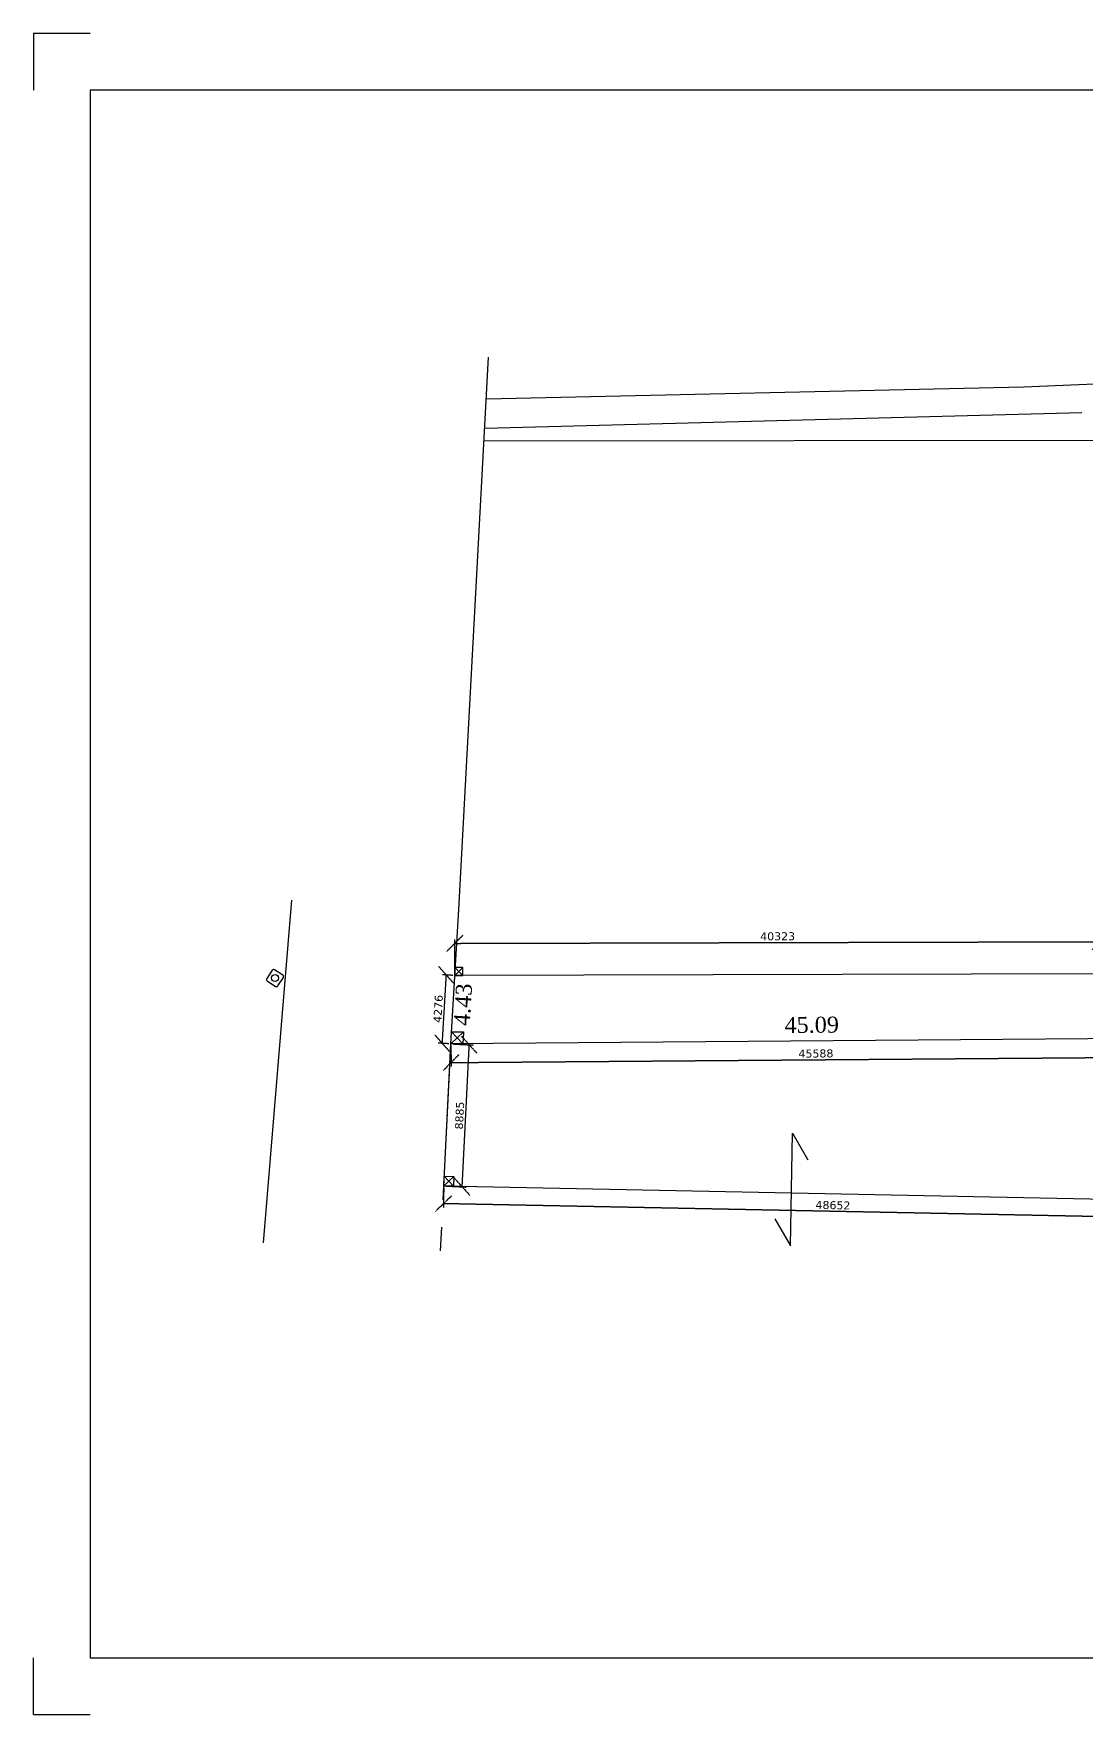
# Model space of a CAD drawing. Header units: millimetres. Extents: x -19637 to 128858, y 30351 to 139191.
# Drawn here: x -19637 to 46121, y 34184 to 139191 of the extents above; entities that cross this region are included whole.
import ezdxf
from ezdxf.enums import TextEntityAlignment as Align

# ---------------------------------------------------------------- set-up
doc = ezdxf.new("R2010")
doc.units = ezdxf.units.MM
doc.linetypes.add('CACHE', pattern=[0.375, 0.25, -0.125])
doc.layers.get('Defpoints').update_dxf_attribs({"true_color": 0xffffff})
doc.layers.add('Cartouche_A3', color=178, linetype='Continuous', lineweight=25, true_color=0x000000)
for name, color, linetype, true_color in [('Terrain ... Géomètre ... BORNAGE_BORNE', 1, 'Continuous', 0xff0000), ('Terrain ... Géomètre ... BORNAGE_COTATION', 1, 'CACHE', 0xff0000), ('Terrain ... Géomètre ... BORNAGE_LIMITE', 7, 'Continuous', 0xffffff), ('Terrain ... Géomètre ... BORNAGE_LIMITE_NOUVELLE', 1, 'Continuous', 0xff0000), ('Terrain ... Géomètre ... CADASTRE_LIMITE', 252, 'Continuous', 0x848484), ('Terrain ... Géomètre ... LEGENDE', 7, 'Continuous', 0xffffff)]:
    doc.layers.add(name, color=color, linetype=linetype, true_color=true_color)
doc.styles.add('QCADDimTextStyle', font='')
doc.styles.add('textstyle11', font='ltypeshp.shx')
doc.styles.add('textstyle42', font='')
doc.styles.add('textstyle43', font='')
doc.styles.get('QCADDimTextStyle').set_extended_font_data('DejaVu Sans')
doc.styles.get('textstyle42').set_extended_font_data('Dutch801 Rm BT')
doc.styles.get('textstyle43').set_extended_font_data('Dutch801 Rm BT')
doc.linetypes.add('LIMITE2', pattern='A,6.35,-2.54,["BOX",textstyle11,S=2.54,R=0,X=-2.54,Y=0],-2.54,25.4', length=36.83)
doc.dimstyles.new('QCADDimStyle', dxfattribs={"dimtxt": 500, "dimasz": 500, "dimexe": 250, "dimexo": 125, "dimgap": 125, "dimtad": 1, "dimtoh": 1, "dimdec": 4, "dimzin": 0, "dimdsep": 46, "dimtxsty": 'QCADDimTextStyle', "dimcen": 0.09, "dimadec": 0, "dimazin": 0, "dimtfac": 1, "dimtdec": 4, "dimtofl": 0, "dimtmove": 0, "dimatfit": 3, "dimfxl": 1, "dimtolj": 1, "dimtzin": 0, "dimarcsym": 0})

# ---------------------------------------------------------------- blocks, each defined once
blk = doc.blocks.new('*D55')
at = {"layer": 'Defpoints', "color": 0}
for p in [(5984, 67200), (54626, 66237), (5962, 66090)]:
    blk.add_point(p, dxfattribs=at)
at = {"layer": 'Terrain ... Géomètre ... BORNAGE_COTATION', "color": 0, "lineweight": -2}
for p, q in [((6471, 66580), (5452, 65600)), ((5981, 67075), (5957, 65840)), ((54604, 65127), (5962, 66090)), ((54095, 64637), (55114, 65617)), ((54624, 66112), (54600, 64877))]:
    blk.add_line(p, q, dxfattribs=at)
at = {"layer": 'Terrain ... Géomètre ... BORNAGE_COTATION', "color": 0, "insert": (30291, 65993), "char_height": 500, "attachment_point": 5, "rotation": 358.86557, "style": 'QCADDimTextStyle'}
blk.add_mtext('\\A1;48652', dxfattribs=at)
blk = doc.blocks.new('*D56')
at = {"layer": 'Defpoints', "color": 0}
for p in [(6428, 76073), (7577, 76016), (5984, 67200)]:
    blk.add_point(p, dxfattribs=at)
at = {"layer": 'Terrain ... Géomètre ... BORNAGE_COTATION', "color": 0, "lineweight": -2}
for p, q in [((6553, 76067), (7827, 76003)), ((8051, 75491), (7103, 76540)), ((7132, 67142), (7577, 76016)), ((6658, 67667), (7607, 66618)), ((6108, 67194), (7382, 67130))]:
    blk.add_line(p, q, dxfattribs=at)
at = {"layer": 'Terrain ... Géomètre ... BORNAGE_COTATION', "color": 0, "insert": (6971, 71598), "char_height": 500, "attachment_point": 5, "rotation": 87.13203, "style": 'QCADDimTextStyle'}
blk.add_mtext('\\A1;8885', dxfattribs=at)
blk = doc.blocks.new('*D57')
at = {"layer": 'Defpoints', "color": 0}
for p in [(6144, 80374), (6681, 80342), (6428, 76073)]:
    blk.add_point(p, dxfattribs=at)
at = {"layer": 'Terrain ... Géomètre ... BORNAGE_COTATION', "color": 0, "lineweight": -2}
for p, q in [((6613, 79846), (5674, 80903)), ((5891, 76105), (6144, 80374)), ((6556, 80350), (5894, 80389)), ((5421, 76634), (6360, 75577)), ((6303, 76081), (5641, 76120))]:
    blk.add_line(p, q, dxfattribs=at)
at = {"layer": 'Terrain ... Géomètre ... BORNAGE_COTATION', "color": 0, "insert": (5633, 78262), "char_height": 500, "attachment_point": 5, "rotation": 86.61028, "style": 'QCADDimTextStyle'}
blk.add_mtext('\\A1;4276', dxfattribs=at)
blk = doc.blocks.new('*D58')
at = {"layer": 'Defpoints', "color": 0}
for p in [(46999, 82459), (6681, 80342), (47004, 80447)]:
    blk.add_point(p, dxfattribs=at)
at = {"layer": 'Terrain ... Géomètre ... BORNAGE_COTATION', "color": 0, "lineweight": -2}
for p, q in [((46500, 81958), (47498, 82961)), ((7174, 82856), (6177, 81854)), ((6681, 80467), (6675, 82605)), ((6676, 82355), (46999, 82459)), ((47004, 80572), (46998, 82709))]:
    blk.add_line(p, q, dxfattribs=at)
at = {"layer": 'Terrain ... Géomètre ... BORNAGE_COTATION', "color": 0, "insert": (26836, 82792), "char_height": 500, "attachment_point": 5, "rotation": 0.14819, "style": 'QCADDimTextStyle'}
blk.add_mtext('\\A1;40323', dxfattribs=at)
blk = doc.blocks.new('*D60')
at = {"layer": 'Defpoints', "color": 0}
for p in [(6428, 76073), (52015, 76425), (52024, 75259)]:
    blk.add_point(p, dxfattribs=at)
at = {"layer": 'Terrain ... Géomètre ... BORNAGE_COTATION', "color": 0, "lineweight": -2}
for p, q in [((6429, 75948), (6439, 74658)), ((51528, 74755), (52520, 75763)), ((52016, 76300), (52026, 75009)), ((6933, 75412), (5941, 74404)), ((6437, 74908), (52024, 75259))]:
    blk.add_line(p, q, dxfattribs=at)
at = {"layer": 'Terrain ... Géomètre ... BORNAGE_COTATION', "color": 0, "insert": (29227, 75468), "char_height": 500, "attachment_point": 5, "rotation": 0.44151, "style": 'QCADDimTextStyle'}
blk.add_mtext('\\A1;45588', dxfattribs=at)

msp = doc.modelspace()

# ---------------------------------------------------------------- linework, layer by layer
at = {"layer": 'Cartouche_A3', "lineweight": -3}
for p, q in [((-16101.5, 139191.2), (-19637.1, 139191.2)), ((-19637.1, 139191.2), (-19637.1, 135655.6)), ((125322.2, 135655.6), (-16101.5, 135655.6)), ((-16101.5, 135655.6), (-16101.5, 37719.6)), ((-19637.1, 34184), (-19637.1, 37719.6)), ((-16101.5, 37719.6), (125322.2, 37719.6)), ((-19637.1, 34184), (-16101.5, 34184))]:
    msp.add_line(p, q, dxfattribs=at)
at = {"layer": 'Terrain ... Géomètre ... BORNAGE_BORNE', "flags": 128}
for points in [[(6680.9, 80342.4), (7180.9, 80343.7), (7179.6, 80843.7), (6679.6, 80842.4)], [(6428.1, 76073.4), (6465.6, 76823.7), (7217.3, 76829.5), (7214.5, 76782.7), (7179.3, 76079.2)], [(6613.7, 67787.6), (6583.7, 67188.1), (5983.5, 67199.9), (6013.6, 67799.5), (6613.7, 67787.6)]]:
    msp.add_lwpolyline(points, close=True, dxfattribs=at)
for points in [[(6679.6, 80842.4), (7180.9, 80343.7)], [(6680.9, 80342.4), (7179.6, 80843.7)], [(7216.9, 76829.5), (6428.1, 76073.4)], [(6465.6, 76823.7), (7179.3, 76079.2)], [(5983.5, 67199.9), (6420.5, 75923.3)], [(5983.5, 67199.9), (6613.7, 67787.6)], [(6013.6, 67799.5), (6583.7, 67188.1)]]:
    msp.add_lwpolyline(points, dxfattribs=at)
at = {"layer": 'Terrain ... Géomètre ... BORNAGE_LIMITE', "flags": 128}
for points in [[(6925.6, 84473.1), (8776.8, 118973)], [(8496.2, 113743.1), (47216.1, 113798.8)], [(-5271.4, 63649), (-3506.7, 85058)], [(5940.2, 66335.5), (6428.1, 76073.4), (6925.6, 84473.1)], [(27640.6, 63454.8), (27757.9, 70498.3)], [(27757.9, 70498.3), (28729.5, 68819.6)], [(26669, 65133.5), (27640.6, 63454.8)], [(5780.7, 63151.8), (5854.1, 64616.5)]]:
    msp.add_lwpolyline(points, dxfattribs=at)
at = {"layer": 'Terrain ... Géomètre ... BORNAGE_LIMITE', "linetype": 'LIMITE2', "ltscale": 0.02, "flags": 128}
msp.add_lwpolyline([(5983.5, 67199.9), (54626.4, 66236.7), (55275.3, 70600)], dxfattribs=at)
at = {"layer": 'Terrain ... Géomètre ... BORNAGE_LIMITE_NOUVELLE', "flags": 128}
for points in [[(47004, 80446.7), (6680.9, 80342.4)], [(51514.9, 76420.8), (6428.1, 76073.4)]]:
    msp.add_lwpolyline(points, dxfattribs=at)
at = {"layer": 'Terrain ... Géomètre ... CADASTRE_LIMITE', "flags": 128}
for points in [[(81086, 120085.5), (65765.9, 118104.2), (42213.5, 117099.3), (8636.6, 116360.5)], [(8538.9, 114538.9), (45837.3, 115509.9)]]:
    msp.add_lwpolyline(points, dxfattribs=at)
at = {"layer": 'Terrain ... Géomètre ... LEGENDE', "color": 1, "true_color": 0xff0000}
msp.add_lwpolyline([(-4380.7, 79697.4), (-4035.7, 80226.4, 0.414214), (-4064.9, 80364.9), (-4593.9, 80709.8, 0.414214), (-4732.4, 80680.7), (-5077.4, 80151.7, 0.414214), (-5048.2, 80013.2), (-4519.2, 79668.2, 0.414214)], format="xyb", close=True, dxfattribs=at)
msp.add_circle((-4556.5, 80189, 89936), 221.6, dxfattribs=at)

# ---------------------------------------------------------------- texts
at = {"layer": 'Terrain ... Géomètre ... BORNAGE_COTATION'}
for s, rotation, style, p in [('4.43', 86.627984, 'textstyle42', (7676.2, 78499.1)), ('45.09', 0.441505, 'textstyle43', (28967.5, 76767.2))]:
    msp.add_text(s, height=1000, rotation=rotation, dxfattribs=dict(at, style=style)).set_placement(p, align=Align.CENTER)

# ---------------------------------------------------------------- dimensions: what is measured, and where the dimension line sits
for p1, p2, distance, picture, middle in [((6680.9, 80342.4), (47004, 80446.7), 2012.7, '*D58', (26836.3, 82791.5)), ((6428.1, 76073.4), (6680.9, 80342.4), 538.3, '*D57', (5633.4, 78262.4)), ((6428.1, 76073.4), (52014.9, 76424.7), -1165.5, '*D60', (29227.5, 75467.9)), ((5983.5, 67199.9), (6428.1, 76073.4), -1150.3, '*D56', (6970.8, 71598.3)), ((54626.4, 66236.7), (5983.5, 67199.9), 1109.8, '*D55', (30290.6, 65993.1))]:
    dim = msp.add_aligned_dim(p1=p1, p2=p2, distance=distance, dimstyle='QCADDimStyle', override={"dimtxt": 500, "dimasz": 500, "dimexe": 250, "dimexo": 125, "dimgap": 125, "dimdec": 0, "dimzin": 8, "dimtsz": 500, "dimclrd": 0, "dimclre": 0, "dimclrt": 0, "dimazin": 2, "dimtmove": 2}, dxfattribs=at)
    dim.commit()
    dim.dimension.update_dxf_attribs({"geometry": picture, "text_midpoint": middle})

doc.saveas('drawing.dxf')
